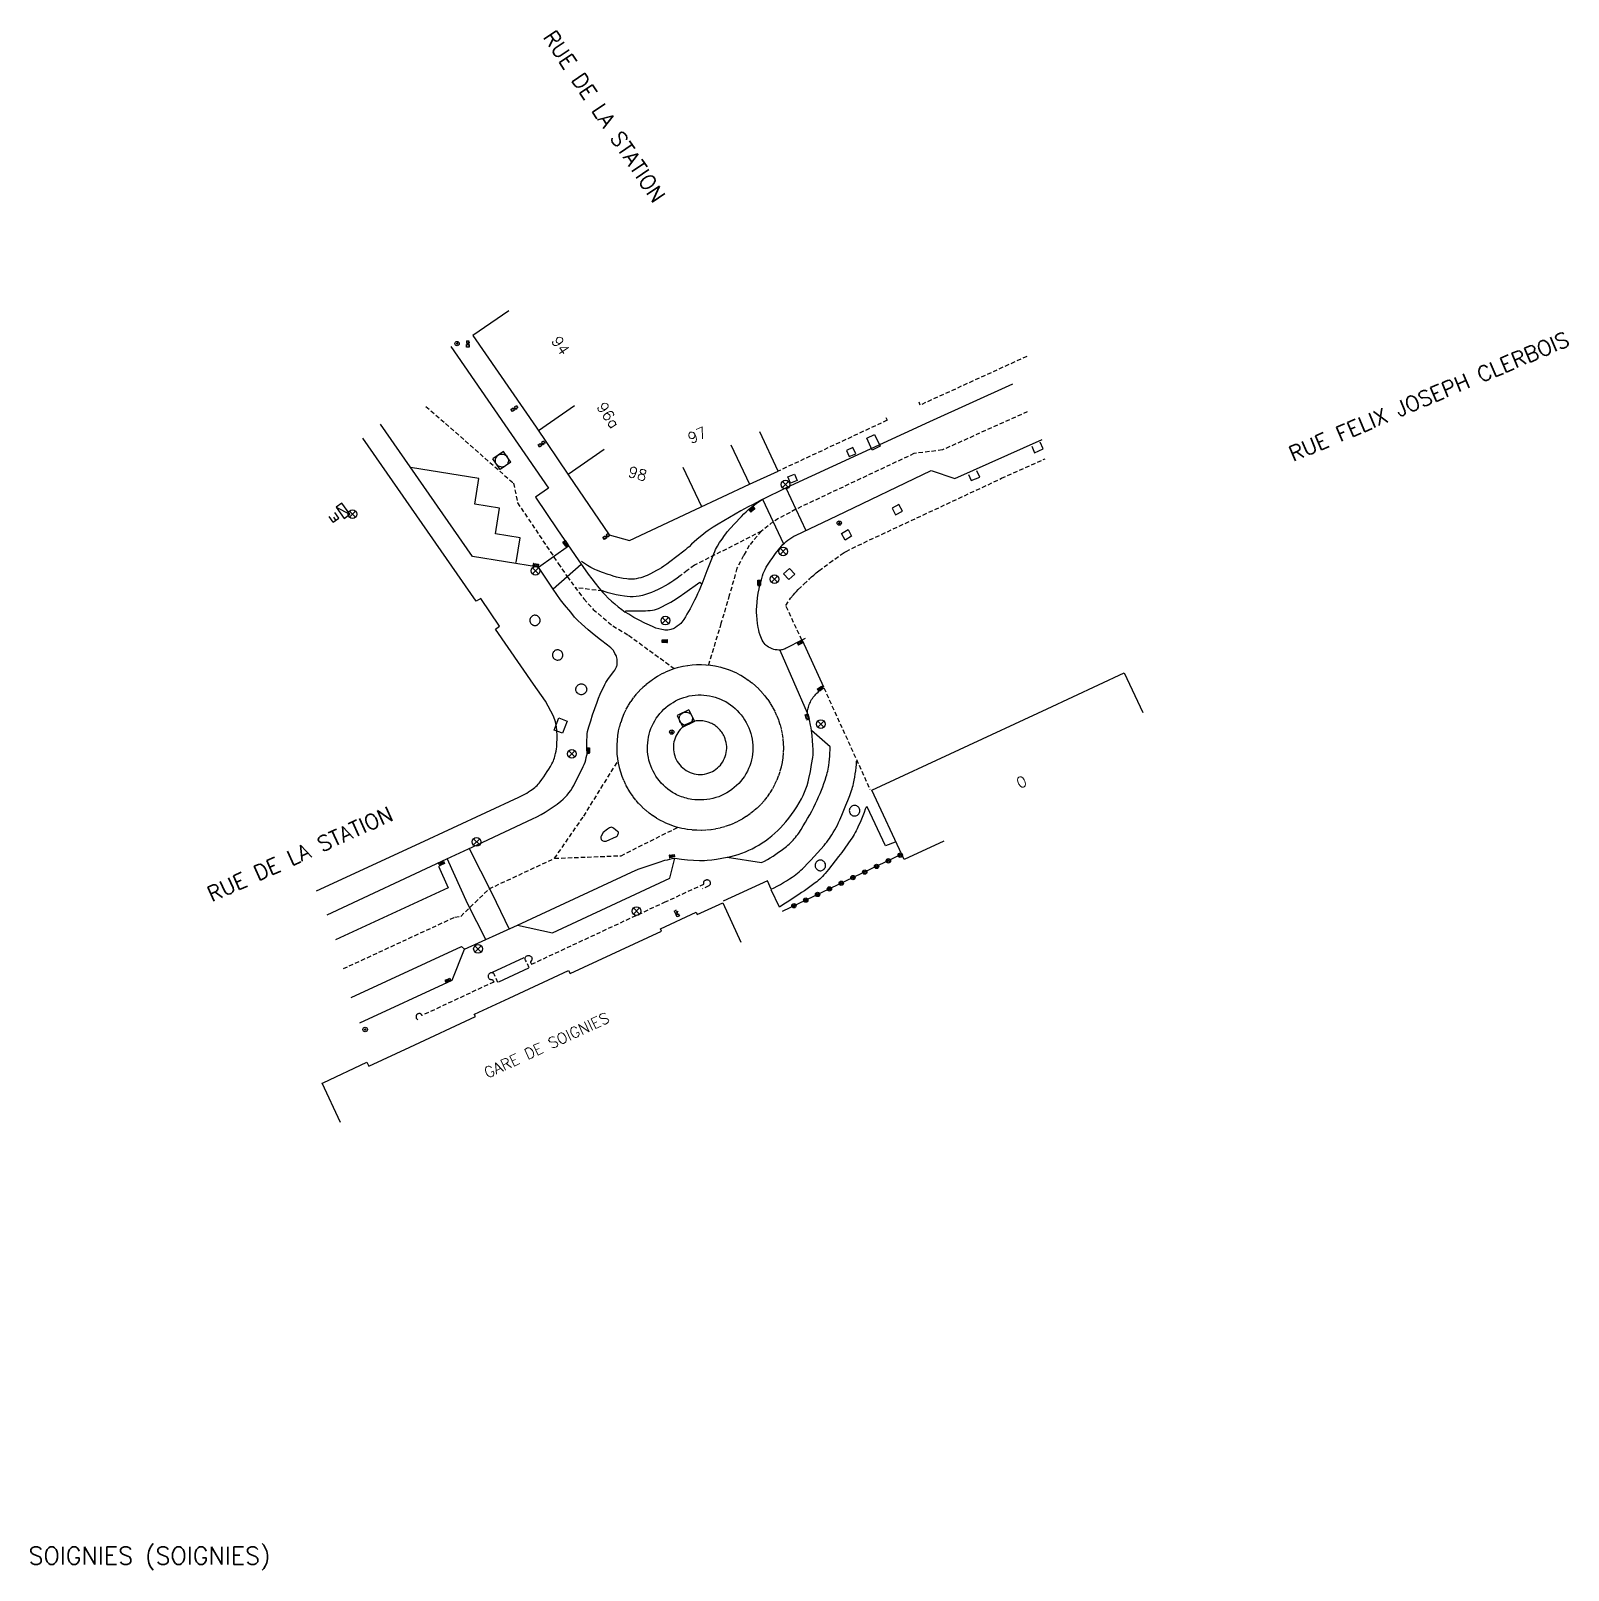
# Model space of a CAD drawing. Header units: millimetres. Extents: x 128000 to 128900, y 140262 to 140987.
# Drawn here: x 128723.2 to 128899.7, y 140261.6 to 140438.2 of the extents above; entities that cross this region are included whole.
import ezdxf
from ezdxf.enums import TextEntityAlignment as Align

# ---------------------------------------------------------------- set-up
doc = ezdxf.new("R2010")
doc.units = ezdxf.units.MM
doc.linetypes.add('DASHED', pattern=[0.75, 0.5, -0.25])
doc.layers.get('0').update_dxf_attribs({"linetype": 'CONTINUOUS'})
for name, color, linetype in [('W0001', 6, 'DASHED'), ('W0006', 2, 'CONTINUOUS'), ('W0008', 7, 'CONTINUOUS'), ('W0014', 7, 'CONTINUOUS'), ('W0015', 2, 'CONTINUOUS'), ('W0020', 2, 'CONTINUOUS'), ('W0100', 7, 'CONTINUOUS'), ('W0103', 1, 'CONTINUOUS'), ('W0105', 7, 'CONTINUOUS'), ('W0112', 1, 'DASHED'), ('W0322', 7, 'CONTINUOUS'), ('W0400', 7, 'CONTINUOUS'), ('W0420', 7, 'CONTINUOUS'), ('W0425', 7, 'CONTINUOUS'), ('W0430', 7, 'CONTINUOUS'), ('W0469', 7, 'CONTINUOUS'), ('W0856', 7, 'CONTINUOUS'), ('W0980', 7, 'CONTINUOUS'), ('W0989', 7, 'CONTINUOUS'), ('W0991', 7, 'CONTINUOUS'), ('W1102', 7, 'CONTINUOUS'), ('W1471', 7, 'CONTINUOUS')]:
    doc.layers.add(name, color=color, linetype=linetype)
doc.styles.get("Standard").update_dxf_attribs({"font": 'romans.shx', "width": 0.85})

# ---------------------------------------------------------------- blocks, each defined once
blk = doc.blocks.new('T856')
for p, q in [((-0.125, 0), (0.125, 0)), ((0, 0.125), (0, -0.125))]:
    blk.add_line(p, q)
blk.add_ellipse((0, 0), major_axis=(-0.177, 0.177), ratio=1, start_param=3.9269908, end_param=10.2101761)
blk = doc.blocks.new('T400')
for p, q in [((-0.15, 0.3), (0.15, 0.3)), ((-0.15, -0.25), (-0.15, 0.3)), ((-0.15, 0.15), (0.15, 0.15)), ((-0.15, 0), (0.15, 0)), ((0.15, 0.3), (0.15, -0.25)), ((-0.15, -0.15), (0.15, -0.15)), ((-0.15, -0.25), (-0.15, -0.3)), ((-0.15, -0.3), (0.15, -0.3)), ((0.15, -0.3), (0.15, -0.25))]:
    blk.add_line(p, q)
blk = doc.blocks.new('T469')
at = {"color": 0, "linetype": 'Continuous', "flags": 128}
for points in [[(-0.35, 0.35), (0.35, -0.35)], [(-0.35, -0.35), (0.35, 0.35)]]:
    blk.add_lwpolyline(points, dxfattribs=at)
at = {"color": 0, "linetype": 'Continuous'}
blk.add_circle((0, 0), 0.5, dxfattribs=at)
blk = doc.blocks.new('T1471')
at = {"color": 0, "linetype": 'Continuous', "flags": 128}
blk.add_lwpolyline([(-0.75, -0.5), (-0.75, 0.5), (0.75, 0.5), (0.75, -0.5), (-0.75, -0.5)], dxfattribs=at)
blk = doc.blocks.new('T425')
for p, q in [((-0.15, 0.6), (0.15, 0.6)), ((-0.15, 0.6), (-0.15, 0.3)), ((-0.15, 0.3), (0.15, 0.3)), ((-0.15, 0.15), (0.15, 0.15)), ((-0.15, -0.15), (-0.15, 0.15)), ((0, 0.45), (0.15, 0.45)), ((0.15, 0.45), (0.15, 0.3)), ((0.15, 0.15), (0.15, -0.15)), ((0.15, -0.15), (-0.15, -0.15))]:
    blk.add_line(p, q)
blk.add_ellipse((0, 0), major_axis=(-0.106, 0.106), ratio=1, start_param=3.926991, end_param=10.210176)
blk = doc.blocks.new('T420')
for p, q in [((0.75, 0.75), (-0.75, 0.75)), ((-0.75, 0.75), (-0.75, -0.75)), ((0.75, 0.75), (0.75, -0.75)), ((0.75, -0.75), (-0.75, -0.75))]:
    blk.add_line(p, q)
blk.add_ellipse((0, 0), major_axis=(-0.53, 0.53), ratio=1, start_param=3.926991, end_param=10.210176)
blk = doc.blocks.new('T430')
at = {"flags": 128}
for points in [[(-0.4, 2.1), (0.4, 2.1)], [(-0.4, 2.1), (-0.4, 1.3)], [(0.8, 0.8), (-0.8, 0.8)], [(-0.8, 0.8), (-0.8, 0)], [(0.8, 0.8), (-0.8, 0)], [(-0.8, 0), (0.8, 0)], [(-0.4, 1.7), (0, 1.7)], [(-0.4, 1.3), (0.4, 1.3)], [(0.8, 0), (0.8, 0.8)]]:
    blk.add_lwpolyline(points, dxfattribs=at)
blk = doc.blocks.new('t322o')
at = {"color": 0, "linetype": 'Continuous'}
for radius in [0.25, 0.15]:
    blk.add_circle((0, 0), radius, dxfattribs=at)

msp = doc.modelspace()

# ---------------------------------------------------------------- linework, layer by layer
at = {"layer": 'W0001'}
for points in [[(128768.6, 140395.15), (128778.66, 140386.33), (128779.1, 140384.1), (128783.78, 140377.12), (128784.79, 140375.63), (128786.71, 140373.08), (128787.79, 140371.86), (128790.05, 140369.97), (128791.84, 140368.9), (128797.09, 140365.08)], [(128837.61, 140394.54), (128827.86, 140390.15), (128824.6, 140389.74), (128811.04, 140383.35), (128808.43, 140381.94), (128807.09, 140380.82), (128807.09, 140380.82), (128805.7, 140379.19), (128805.04, 140378.03), (128804.29, 140376.6), (128804.09, 140375.87), (128804.09, 140375.87), (128803.41, 140373.48), (128803.41, 140373.48), (128803.41, 140373.48), (128802.45, 140370.24), (128801.01, 140365.49)], [(128807.09, 140380.82), (128799.4, 140376.93), (128798.59, 140376.31), (128797.77, 140375.7), (128797.41, 140375.44), (128797.04, 140375.17), (128796.71, 140374.96), (128796.38, 140374.75), (128796.03, 140374.55), (128795.64, 140374.34), (128795.23, 140374.13), (128794.82, 140373.94), (128794.49, 140373.8), (128794.14, 140373.67), (128793.79, 140373.56), (128793.44, 140373.47), (128793.07, 140373.4), (128792.73, 140373.35), (128792.39, 140373.32), (128792.05, 140373.32), (128791.7, 140373.33), (128791.37, 140373.37), (128790.89, 140373.44), (128790.42, 140373.53), (128789.96, 140373.64), (128789.52, 140373.76), (128789.18, 140373.87), (128788.86, 140373.98), (128785.75, 140374.35)], [(128759.12, 140330.65), (128771.92, 140336.57), (128772.6, 140336.65), (128775.84, 140339.81), (128783.36, 140343.31), (128786.7, 140348.15), (128790.65, 140354.5)], [(128783.36, 140343.31), (128790.98, 140343.61), (128797.48, 140346.86)]]:
    msp.add_lwpolyline(points, dxfattribs=at)
msp.add_lwpolyline([(128795.52, 140347.64), (128795.07, 140347.9), (128794.63, 140348.19), (128794.2, 140348.5), (128793.79, 140348.84), (128793.4, 140349.2), (128793.03, 140349.57), (128792.69, 140349.97), (128792.36, 140350.39), (128792.06, 140350.83), (128791.79, 140351.28), (128791.54, 140351.74), (128791.31, 140352.22), (128791.12, 140352.71), (128790.95, 140353.21), (128790.8, 140353.72), (128790.69, 140354.24), (128790.61, 140354.76), (128790.55, 140355.29), (128790.53, 140355.82), (128790.53, 140356.34), (128790.56, 140356.87), (128790.62, 140357.4), (128790.71, 140357.92), (128790.83, 140358.43), (128790.98, 140358.94), (128791.16, 140359.44), (128791.36, 140359.93), (128791.59, 140360.4), (128791.85, 140360.87), (128792.13, 140361.31), (128792.44, 140361.74), (128792.76, 140362.16), (128793.12, 140362.55), (128793.49, 140362.93), (128793.88, 140363.28), (128794.3, 140363.61), (128794.73, 140363.92), (128795.17, 140364.2), (128795.63, 140364.46), (128796.11, 140364.69), (128796.6, 140364.9), (128797.09, 140365.08), (128797.6, 140365.23), (128798.12, 140365.35), (128798.64, 140365.44), (128799.16, 140365.5), (128799.69, 140365.54), (128800.22, 140365.54), (128800.75, 140365.52), (128801.27, 140365.47), (128801.79, 140365.38), (128802.31, 140365.27), (128802.81, 140365.13), (128803.31, 140364.97), (128803.79, 140364.78), (128804.27, 140364.56), (128804.73, 140364.31), (128805.17, 140364.04), (128805.6, 140363.74), (128806.02, 140363.43), (128806.42, 140363.08), (128806.8, 140362.72), (128807.16, 140362.33), (128807.5, 140361.93), (128807.82, 140361.51), (128808.11, 140361.07), (128808.38, 140360.62), (128808.63, 140360.15), (128808.86, 140359.66), (128809.06, 140359.15), (128809.23, 140358.63), (128809.37, 140358.1), (128809.48, 140357.57), (128809.55, 140357.03), (128809.6, 140356.48), (128809.61, 140355.93), (128809.59, 140355.39), (128809.54, 140354.85), (128809.46, 140354.3), (128809.35, 140353.77), (128809.2, 140353.24), (128809.03, 140352.73), (128808.83, 140352.22), (128808.59, 140351.72), (128808.33, 140351.25), (128808.04, 140350.78), (128807.73, 140350.34), (128807.39, 140349.91), (128807.02, 140349.5), (128806.64, 140349.11), (128806.23, 140348.75), (128805.8, 140348.41), (128805.35, 140348.09), (128804.88, 140347.81), (128804.4, 140347.54), (128803.91, 140347.31), (128803.4, 140347.1), (128802.88, 140346.93), (128802.35, 140346.78), (128801.82, 140346.67), (128801.28, 140346.58), (128800.73, 140346.53), (128800.19, 140346.51), (128799.64, 140346.52), (128799.09, 140346.56), (128798.58, 140346.62), (128798.26, 140346.68), (128797.95, 140346.74), (128797.64, 140346.82), (128797.33, 140346.9), (128797.02, 140347), (128796.72, 140347.1), (128796.42, 140347.22), (128796.13, 140347.34), (128795.84, 140347.48)], close=True, dxfattribs=at)
at = {"layer": 'W0006'}
for points in [[(128778.96, 140377.24), (128779.39, 140380.07), (128776.56, 140380.53), (128777.04, 140383.46), (128774.19, 140383.94), (128774.65, 140386.89), (128766.82, 140388.16)], [(128803.17, 140343.43), (128807.12, 140342.81), (128807.46, 140342.99), (128807.79, 140343.18), (128808.11, 140343.37), (128808.43, 140343.57), (128808.75, 140343.78), (128809.06, 140344), (128809.37, 140344.22), (128809.68, 140344.44), (128809.97, 140344.68), (128810.13, 140344.81), (128810.29, 140344.95), (128810.44, 140345.09), (128810.59, 140345.24), (128810.73, 140345.39), (128810.87, 140345.55), (128811.01, 140345.71), (128811.13, 140345.87), (128811.26, 140346.04), (128811.37, 140346.21), (128811.64, 140346.62), (128811.9, 140347.04), (128812.15, 140347.45), (128812.4, 140347.88), (128812.64, 140348.3), (128812.87, 140348.73), (128813.1, 140349.17), (128813.31, 140349.61), (128813.49, 140349.98), (128813.66, 140350.36), (128813.83, 140350.74), (128813.98, 140351.12), (128814.13, 140351.51), (128814.27, 140351.9), (128814.41, 140352.29), (128814.54, 140352.69), (128814.6, 140352.9), (128814.65, 140353.11), (128814.7, 140353.32), (128814.75, 140353.53), (128814.78, 140353.75), (128814.82, 140353.96), (128814.86, 140354.32), (128814.9, 140354.67), (128814.93, 140355.03), (128814.95, 140355.38), (128814.97, 140355.74), (128814.98, 140356.1), (128812.85, 140357.96)], [(128779.11, 140335.64), (128783.11, 140334.75), (128796.58, 140341.04), (128797.15, 140343.31)], [(128770.02, 140342.4), (128771.15, 140339.94), (128758.23, 140333.94)], [(128761, 140324.42), (128771.6, 140329.33), (128773.01, 140332.9)]]:
    msp.add_lwpolyline(points, dxfattribs=at)
msp.add_lwpolyline([(128800.04, 140374.97), (128800.27, 140374.78), (128800.11, 140374.4), (128799.94, 140374.02), (128799.77, 140373.65), (128799.6, 140373.28), (128799.42, 140372.92), (128799.23, 140372.55), (128799.07, 140372.24), (128798.9, 140371.92), (128798.73, 140371.61), (128798.55, 140371.3), (128798.37, 140371), (128798.19, 140370.69), (128798.08, 140370.54), (128797.96, 140370.39), (128797.83, 140370.26), (128797.64, 140370.09), (128797.44, 140369.93), (128797.24, 140369.78), (128797.11, 140369.7), (128796.97, 140369.64), (128796.83, 140369.58), (128796.68, 140369.54), (128796.54, 140369.51), (128796.36, 140369.49), (128796.19, 140369.48), (128796.01, 140369.49), (128795.84, 140369.51), (128795.67, 140369.54), (128795.32, 140369.62), (128794.99, 140369.72), (128794.66, 140369.85), (128794.25, 140370.04), (128793.7, 140370.29), (128793.08, 140370.61), (128792.46, 140370.95), (128791.86, 140371.3), (128791.47, 140371.56), (128791.47, 140371.56), (128791.56, 140371.7), (128792.14, 140371.7), (128792.73, 140371.7), (128793.27, 140371.7), (128793.8, 140371.71), (128794.07, 140371.72), (128794.34, 140371.74), (128794.6, 140371.78), (128794.83, 140371.83), (128795.06, 140371.89), (128795.28, 140371.97), (128795.42, 140372.04), (128796.4, 140372.54), (128796.71, 140372.71), (128797.02, 140372.9), (128797.67, 140373.32), (128798.31, 140373.76)], close=True, dxfattribs=at)
at = {"layer": 'W0008'}
for points in [[(128771.45, 140402.04), (128782.67, 140385.78), (128781.17, 140384.73), (128783.71, 140380.98), (128786.05, 140377.56), (128787.23, 140375.91), (128787.62, 140375.38), (128788.01, 140374.86), (128788.42, 140374.35), (128788.65, 140374.07), (128788.9, 140373.79), (128789.15, 140373.52), (128789.51, 140373.17), (128789.88, 140372.82), (128790.26, 140372.49), (128790.65, 140372.17), (128791.06, 140371.86), (128791.47, 140371.56)], [(128800.28, 140374.81), (128800.88, 140376.32), (128801.34, 140377.49), (128801.64, 140378.24), (128801.75, 140378.51), (128801.84, 140378.72), (128801.94, 140378.93), (128802.05, 140379.13), (128802.3, 140379.54), (128802.57, 140379.94), (128802.85, 140380.33), (128803.01, 140380.55), (128803.18, 140380.76), (128803.98, 140381.65), (128804.79, 140382.53), (128805.06, 140382.81), (128805.34, 140383.07), (128805.63, 140383.32), (128806.14, 140383.73), (128806.65, 140384.11), (128807.18, 140384.48), (128809.97, 140385.84), (128826.42, 140393.43), (128835.93, 140397.74)], [(128757.27, 140336.84), (128770.99, 140343.24), (128774.49, 140344.86), (128780.83, 140347.83), (128781.32, 140348.08), (128781.81, 140348.33), (128782.29, 140348.61), (128782.75, 140348.9), (128783.21, 140349.21), (128783.65, 140349.53), (128784.09, 140349.87), (128784.34, 140350.09), (128784.58, 140350.32), (128784.8, 140350.56), (128785.01, 140350.81), (128785.21, 140351.08), (128785.39, 140351.36), (128785.55, 140351.65), (128785.92, 140352.37), (128786.29, 140353.11), (128786.64, 140353.85), (128786.75, 140354.09), (128786.85, 140354.34), (128786.93, 140354.6), (128787, 140354.86), (128787.07, 140355.13), (128787.09, 140355.25), (128787.09, 140355.36), (128787.06, 140355.84), (128787.05, 140356.33), (128787.06, 140356.82), (128787.09, 140357.3), (128787.11, 140357.58), (128787.15, 140357.85), (128787.21, 140358.12), (128787.28, 140358.39), (128787.5, 140359.07), (128787.72, 140359.75), (128787.98, 140360.49), (128788.24, 140361.23), (128788.41, 140361.68), (128788.59, 140362.13), (128788.79, 140362.57), (128788.99, 140363), (128789.12, 140363.24), (128789.25, 140363.48), (128789.4, 140363.7), (128789.56, 140363.92), (128790.17, 140364.75), (128790.27, 140364.89), (128790.36, 140365.03), (128790.44, 140365.18), (128790.48, 140365.28), (128790.5, 140365.38), (128790.52, 140365.48), (128790.55, 140365.74), (128790.55, 140366.01), (128790.54, 140366.17), (128790.51, 140366.32), (128790.47, 140366.45), (128790.42, 140366.57), (128790.29, 140366.82), (128790.16, 140367.06), (128790.11, 140367.15), (128790.04, 140367.23), (128789.97, 140367.3), (128789.8, 140367.46), (128789.62, 140367.62), (128789.44, 140367.77), (128788.63, 140368.38), (128787.91, 140368.94), (128787.2, 140369.52), (128786.81, 140369.86), (128786.44, 140370.2), (128786.04, 140370.59), (128785.66, 140370.98), (128785.21, 140371.54), (128785.21, 140371.54), (128784.48, 140372.39), (128784.04, 140372.98), (128783.61, 140373.58), (128783.19, 140374.19), (128781.52, 140376.69), (128773.94, 140377.95), (128763.37, 140393.1)], [(128811.73, 140368.35), (128809.94, 140367.4), (128809.83, 140367.34), (128809.7, 140367.29), (128809.58, 140367.25), (128809.48, 140367.22), (128809.39, 140367.21), (128809.29, 140367.2), (128809.1, 140367.2), (128808.92, 140367.21), (128808.8, 140367.22), (128808.68, 140367.24), (128808.5, 140367.28), (128808.32, 140367.34), (128808.11, 140367.44), (128807.91, 140367.54), (128807.77, 140367.63), (128807.65, 140367.74), (128807.53, 140367.85), (128807.41, 140368), (128807.29, 140368.15), (128807.19, 140368.32), (128807.1, 140368.51), (128807.01, 140368.71), (128806.94, 140368.91), (128806.85, 140369.2), (128806.78, 140369.5), (128806.72, 140369.8), (128806.65, 140370.25), (128806.59, 140370.71), (128806.55, 140371.18), (128806.53, 140371.51), (128806.53, 140371.85), (128806.55, 140372.18), (128806.59, 140372.68), (128806.65, 140373.18), (128806.73, 140373.71), (128806.83, 140374.24), (128806.89, 140374.51), (128806.95, 140374.77), (128807.09, 140375.24), (128807.23, 140375.72), (128807.31, 140375.97), (128807.41, 140376.22), (128807.53, 140376.46), (128807.65, 140376.7), (128807.79, 140376.93), (128808.09, 140377.38), (128808.4, 140377.83), (128808.72, 140378.27), (128809.05, 140378.7), (128809.39, 140379.12), (128809.56, 140379.3), (128809.74, 140379.48), (128809.92, 140379.65), (128810.12, 140379.8), (128810.35, 140379.96), (128810.59, 140380.12), (128810.83, 140380.25), (128811.08, 140380.38), (128815.76, 140382.58), (128826.57, 140387.79), (128829.3, 140386.87), (128839.3, 140391.34)], [(128807.18, 140384.48), (128806.57, 140384.14), (128806.07, 140383.87), (128805.57, 140383.62), (128805.15, 140383.41), (128804.74, 140383.18), (128803.42, 140382.4), (128802.14, 140381.65), (128801.55, 140381.29), (128800.97, 140380.92), (128800.72, 140380.74), (128800.48, 140380.55), (128799.69, 140379.89), (128799.38, 140379.62), (128799.08, 140379.34), (128798.79, 140379.06), (128798.59, 140378.87), (128798.39, 140378.7), (128798.18, 140378.53), (128797.38, 140377.92), (128796.57, 140377.31), (128796.24, 140377.07), (128795.9, 140376.83), (128795.62, 140376.65), (128795.34, 140376.47), (128795.05, 140376.31), (128794.71, 140376.12), (128794.35, 140375.94), (128793.99, 140375.77), (128793.75, 140375.67), (128793.5, 140375.57), (128793.25, 140375.5), (128792.99, 140375.43), (128792.73, 140375.38), (128792.51, 140375.35), (128792.29, 140375.33), (128792.07, 140375.33), (128791.85, 140375.33), (128791.63, 140375.36), (128791.23, 140375.42), (128790.84, 140375.5), (128790.46, 140375.58), (128790.09, 140375.69), (128789.8, 140375.78), (128789.52, 140375.87), (128788.85, 140376.11), (128788.18, 140376.36), (128787.96, 140376.45), (128787.74, 140376.56), (128787.52, 140376.67), (128787.15, 140376.89), (128786.79, 140377.12), (128786.43, 140377.37)], [(128760, 140327.35), (128772.68, 140333.21), (128773.01, 140332.9), (128773.01, 140332.9), (128779.11, 140335.64), (128792.67, 140341.95), (128792.8, 140342), (128792.93, 140342.05), (128793.62, 140342.29), (128794.33, 140342.53), (128795.37, 140342.87), (128796.01, 140343.08), (128796.3, 140343.15), (128796.58, 140343.21), (128796.87, 140343.27), (128797.16, 140343.32), (128797.93, 140343.23), (128798.62, 140343.15), (128799.3, 140343.1), (128799.99, 140343.06), (128800.28, 140343.05), (128800.57, 140343.06), (128800.86, 140343.08), (128801.39, 140343.14), (128801.93, 140343.22), (128802.55, 140343.32), (128803.18, 140343.44), (128803.6, 140343.53), (128804.02, 140343.64), (128804.44, 140343.76), (128804.84, 140343.9), (128805.25, 140344.06), (128805.65, 140344.23), (128806.04, 140344.41), (128806.42, 140344.62), (128806.79, 140344.83), (128807.18, 140345.07), (128807.56, 140345.33), (128807.92, 140345.6), (128808.28, 140345.88), (128808.62, 140346.18), (128808.96, 140346.49), (128809.28, 140346.81), (128809.59, 140347.14), (128809.89, 140347.48), (128810.23, 140347.9), (128810.55, 140348.33), (128810.86, 140348.77), (128811.15, 140349.22), (128811.43, 140349.68), (128811.68, 140350.15), (128811.87, 140350.52), (128812.04, 140350.9), (128812.19, 140351.29), (128812.33, 140351.68), (128812.44, 140352.08), (128812.54, 140352.48), (128812.71, 140353.28), (128812.86, 140354.08), (128812.98, 140354.89), (128813.02, 140355.18), (128813.03, 140355.48), (128813.03, 140355.77), (128813, 140356.28), (128812.96, 140356.79), (128812.9, 140357.38), (128812.84, 140357.96), (128812.8, 140358.28), (128812.74, 140358.6), (128812.7, 140358.79), (128812.65, 140358.99), (128812.37, 140359.91), (128812.38, 140360.06), (128812.4, 140360.22), (128812.42, 140360.37), (128812.45, 140360.52), (128812.49, 140360.66), (128812.54, 140360.81), (128812.59, 140360.95), (128812.64, 140361.1), (128812.71, 140361.24), (128812.78, 140361.38), (128812.86, 140361.52), (128812.95, 140361.66), (128813.04, 140361.79), (128813.14, 140361.92), (128813.25, 140362.04), (128813.35, 140362.15), (128813.47, 140362.27), (128813.59, 140362.37), (128813.7, 140362.48), (128813.82, 140362.57), (128814.04, 140362.71), (128814.26, 140362.84)]]:
    msp.add_lwpolyline(points, dxfattribs=at)
msp.add_lwpolyline([(128797.18, 140350.71), (128796.89, 140350.87), (128796.61, 140351.06), (128796.34, 140351.26), (128796.08, 140351.47), (128795.84, 140351.7), (128795.6, 140351.94), (128795.38, 140352.19), (128795.18, 140352.45), (128794.99, 140352.73), (128794.81, 140353.02), (128794.66, 140353.31), (128794.51, 140353.61), (128794.39, 140353.92), (128794.28, 140354.24), (128794.19, 140354.56), (128794.12, 140354.89), (128794.07, 140355.22), (128794.03, 140355.56), (128794.02, 140355.89), (128794.02, 140356.23), (128794.04, 140356.56), (128794.08, 140356.89), (128794.13, 140357.22), (128794.21, 140357.55), (128794.3, 140357.87), (128794.42, 140358.19), (128794.54, 140358.5), (128794.69, 140358.8), (128794.85, 140359.09), (128795.03, 140359.37), (128795.23, 140359.65), (128795.43, 140359.91), (128795.66, 140360.16), (128795.89, 140360.4), (128796.14, 140360.62), (128796.4, 140360.83), (128796.68, 140361.02), (128796.96, 140361.2), (128797.25, 140361.37), (128797.55, 140361.51), (128797.86, 140361.64), (128798.18, 140361.76), (128798.5, 140361.85), (128798.82, 140361.93), (128799.15, 140361.99), (128799.49, 140362.03), (128799.82, 140362.05), (128800.16, 140362.05), (128800.49, 140362.04), (128800.82, 140362), (128801.15, 140361.95), (128801.48, 140361.88), (128801.8, 140361.79), (128802.11, 140361.69), (128802.41, 140361.57), (128802.71, 140361.43), (128803, 140361.28), (128803.28, 140361.11), (128803.55, 140360.92), (128803.81, 140360.72), (128804.07, 140360.5), (128804.32, 140360.26), (128804.55, 140360.01), (128804.77, 140359.75), (128804.98, 140359.48), (128805.17, 140359.2), (128805.34, 140358.9), (128805.5, 140358.6), (128805.65, 140358.29), (128805.77, 140357.97), (128805.88, 140357.64), (128805.97, 140357.31), (128806.04, 140356.98), (128806.08, 140356.64), (128806.11, 140356.29), (128806.12, 140355.95), (128806.11, 140355.61), (128806.08, 140355.27), (128806.03, 140354.93), (128805.96, 140354.59), (128805.86, 140354.26), (128805.76, 140353.93), (128805.63, 140353.62), (128805.48, 140353.3), (128805.32, 140353), (128805.14, 140352.71), (128804.94, 140352.43), (128804.72, 140352.16), (128804.49, 140351.9), (128804.24, 140351.65), (128803.98, 140351.42), (128803.71, 140351.21), (128803.42, 140351.01), (128803.13, 140350.82), (128802.82, 140350.66), (128802.51, 140350.51), (128802.19, 140350.38), (128801.86, 140350.27), (128801.52, 140350.17), (128801.18, 140350.1), (128800.84, 140350.05), (128800.49, 140350.01), (128800.14, 140350), (128799.79, 140350), (128799.45, 140350.03), (128799.1, 140350.07), (128798.9, 140350.11), (128798.7, 140350.15), (128798.51, 140350.2), (128798.31, 140350.25), (128798.12, 140350.31), (128797.92, 140350.38), (128797.74, 140350.45), (128797.55, 140350.53), (128797.36, 140350.61)], close=True, dxfattribs=at)
at = {"layer": 'W0014'}
for points in [[(128756.03, 140339.58), (128767.9, 140345.04), (128779.25, 140350.31), (128779.48, 140350.42), (128779.71, 140350.54), (128779.94, 140350.66), (128780.16, 140350.79), (128780.38, 140350.93), (128780.59, 140351.07), (128780.8, 140351.22), (128780.94, 140351.32), (128781.08, 140351.44), (128781.22, 140351.56), (128781.34, 140351.68), (128781.47, 140351.81), (128781.58, 140351.94), (128781.69, 140352.08), (128781.91, 140352.36), (128782.12, 140352.65), (128782.32, 140352.95), (128782.51, 140353.25), (128782.7, 140353.55), (128782.88, 140353.85), (128783.06, 140354.16), (128783.14, 140354.32), (128783.22, 140354.49), (128783.28, 140354.65), (128783.35, 140354.82), (128783.4, 140354.99), (128783.44, 140355.17), (128783.48, 140355.34), (128783.53, 140355.59), (128783.57, 140355.85), (128783.6, 140356.1), (128783.62, 140356.36), (128783.63, 140356.62), (128783.64, 140356.92), (128783.64, 140357.22), (128783.64, 140357.53), (128783.62, 140357.83), (128783.6, 140358.13), (128783.59, 140358.28), (128783.57, 140358.43), (128783.54, 140358.58), (128783.51, 140358.73), (128783.45, 140358.95), (128783.39, 140359.18), (128783.32, 140359.4), (128783.24, 140359.62), (128782.3, 140361.33), (128782.3, 140361.33), (128780.95, 140363.28), (128776.56, 140369.61), (128777.02, 140369.95), (128774.88, 140373.1), (128774.36, 140372.79), (128761.36, 140391.51)], [(128838.14, 140390.58), (128838.44, 140389.83), (128839.41, 140390.28), (128839.07, 140391.03)], [(128817.17, 140389.39), (128817.94, 140389.7), (128817.6, 140390.45), (128816.87, 140390.1), (128817.17, 140389.39)], [(128830.85, 140387.34), (128831.18, 140386.64), (128832.15, 140387.03), (128831.8, 140387.76)], [(128822.48, 140382.71), (128823.27, 140383.13), (128822.87, 140383.89), (128822.08, 140383.47), (128822.48, 140382.71)], [(128808.21, 140339.76), (128808.57, 140339.94), (128808.92, 140340.13), (128809.27, 140340.32), (128809.62, 140340.52), (128809.96, 140340.73), (128810.3, 140340.94), (128810.64, 140341.16), (128810.84, 140341.31), (128811.05, 140341.46), (128811.25, 140341.61), (128811.44, 140341.77), (128811.63, 140341.94), (128811.81, 140342.11), (128811.99, 140342.29), (128812.38, 140342.7), (128812.77, 140343.11), (128813.16, 140343.53), (128813.53, 140343.94), (128813.91, 140344.37), (128814.28, 140344.79), (128814.44, 140344.99), (128814.6, 140345.18), (128814.75, 140345.38), (128814.9, 140345.59), (128815.04, 140345.79), (128815.18, 140346.01), (128815.34, 140346.28), (128815.51, 140346.56), (128815.66, 140346.84), (128815.81, 140347.13), (128815.95, 140347.42), (128816.09, 140347.71), (128816.33, 140348.27), (128816.57, 140348.83), (128816.8, 140349.39), (128817.02, 140349.96), (128817.23, 140350.53), (128817.44, 140351.1), (128817.5, 140351.29), (128817.56, 140351.49), (128817.62, 140351.68), (128817.67, 140351.88), (128817.71, 140352.07), (128817.75, 140352.27), (128817.81, 140352.63), (128817.86, 140352.99), (128817.91, 140353.35), (128817.95, 140353.71), (128817.99, 140354.08), (128818.02, 140354.44)], [(128822.45, 140345.18), (128821.35, 140344.73), (128819.22, 140349.22), (128819.1, 140349.16), (128819.01, 140348.95), (128818.87, 140348.57), (128818.72, 140348.19), (128818.57, 140347.81), (128818.41, 140347.43), (128818.24, 140347.06), (128818.07, 140346.69), (128817.97, 140346.48), (128817.86, 140346.27), (128817.74, 140346.06), (128817.62, 140345.85), (128817.49, 140345.65), (128817.36, 140345.45), (128817.02, 140344.96), (128816.67, 140344.47), (128816.31, 140343.98), (128815.95, 140343.5), (128815.57, 140343.01), (128815.18, 140342.52), (128814.79, 140342.04), (128814.4, 140341.56), (128814.25, 140341.4), (128814.1, 140341.23), (128813.95, 140341.08), (128813.78, 140340.92), (128813.62, 140340.77), (128813.45, 140340.63), (128813.28, 140340.49), (128812.97, 140340.26), (128812.66, 140340.03), (128812.35, 140339.81), (128812.03, 140339.59), (128811.71, 140339.38), (128811.38, 140339.17), (128811.38, 140339.17), (128810.06, 140338.27), (128809.68, 140338.04), (128809.16, 140337.72), (128809.15, 140337.72), (128808.23, 140339.71)], [(128808.21, 140339.76), (128807.79, 140340.72), (128802.72, 140338.38)]]:
    msp.add_lwpolyline(points, dxfattribs=at)
for points in [[(128810.12, 140387.08), (128810.88, 140387.39), (128811.18, 140386.64), (128810.42, 140386.33)], [(128816.69, 140379.79), (128816.28, 140380.56), (128817.04, 140381.02), (128817.45, 140380.25)], [(128810.23, 140375.29), (128809.64, 140375.93), (128810.3, 140376.54), (128810.94, 140375.9)], [(128780.72, 140370.16), (128780.77, 140370.12), (128780.82, 140370.09), (128780.87, 140370.06), (128780.93, 140370.04), (128780.99, 140370.03), (128781.05, 140370.02), (128781.11, 140370.01), (128781.17, 140370.02), (128781.23, 140370.03), (128781.28, 140370.04), (128781.34, 140370.06), (128781.39, 140370.09), (128781.44, 140370.12), (128781.49, 140370.16), (128781.56, 140370.23), (128781.62, 140370.31), (128781.66, 140370.41), (128781.69, 140370.5), (128781.7, 140370.6), (128781.69, 140370.71), (128781.66, 140370.8), (128781.62, 140370.9), (128781.56, 140370.98), (128781.49, 140371.05), (128781.41, 140371.11), (128781.32, 140371.16), (128781.22, 140371.18), (128781.12, 140371.19), (128781.02, 140371.19), (128780.92, 140371.16), (128780.82, 140371.12), (128780.74, 140371.06), (128780.66, 140370.99), (128780.6, 140370.91), (128780.56, 140370.82), (128780.53, 140370.72), (128780.52, 140370.61), (128780.52, 140370.51), (128780.55, 140370.41), (128780.59, 140370.32), (128780.65, 140370.23)], [(128783.52, 140367.19), (128783.46, 140367.17), (128783.4, 140367.13), (128783.34, 140367.1), (128783.29, 140367.05), (128783.25, 140367), (128783.21, 140366.95), (128783.18, 140366.89), (128783.15, 140366.83), (128783.13, 140366.76), (128783.12, 140366.7), (128783.12, 140366.63), (128783.12, 140366.57), (128783.13, 140366.5), (128783.15, 140366.44), (128783.18, 140366.37), (128783.21, 140366.32), (128783.25, 140366.26), (128783.29, 140366.21), (128783.37, 140366.15), (128783.45, 140366.1), (128783.55, 140366.07), (128783.64, 140366.05), (128783.74, 140366.04), (128783.84, 140366.06), (128783.93, 140366.09), (128784.02, 140366.13), (128784.1, 140366.19), (128784.17, 140366.26), (128784.22, 140366.34), (128784.27, 140366.43), (128784.29, 140366.53), (128784.3, 140366.63), (128784.29, 140366.73), (128784.27, 140366.82), (128784.23, 140366.91), (128784.18, 140366.99), (128784.12, 140367.06), (128784.05, 140367.11), (128783.97, 140367.16), (128783.88, 140367.2), (128783.79, 140367.22), (128783.7, 140367.22), (128783.61, 140367.21)], [(128786.03, 140363.18), (128786.08, 140363.22), (128786.14, 140363.25), (128786.2, 140363.28), (128786.26, 140363.3), (128786.32, 140363.31), (128786.39, 140363.32), (128786.46, 140363.32), (128786.52, 140363.31), (128786.59, 140363.3), (128786.65, 140363.27), (128786.71, 140363.25), (128786.77, 140363.21), (128786.82, 140363.17), (128786.87, 140363.13), (128786.91, 140363.08), (128786.95, 140363.02), (128786.99, 140362.93), (128787.02, 140362.83), (128787.04, 140362.73), (128787.03, 140362.62), (128787.01, 140362.52), (128786.97, 140362.42), (128786.92, 140362.33), (128786.85, 140362.26), (128786.77, 140362.19), (128786.68, 140362.14), (128786.58, 140362.1), (128786.48, 140362.08), (128786.38, 140362.08), (128786.27, 140362.1), (128786.18, 140362.13), (128786.08, 140362.18), (128786.01, 140362.24), (128785.94, 140362.31), (128785.88, 140362.39), (128785.84, 140362.47), (128785.81, 140362.57), (128785.8, 140362.66), (128785.8, 140362.76), (128785.82, 140362.86), (128785.85, 140362.95), (128785.9, 140363.03), (128785.96, 140363.11)], [(128817.64, 140348.18), (128817.74, 140348.17), (128817.84, 140348.17), (128817.94, 140348.19), (128818.03, 140348.22), (128818.12, 140348.27), (128818.2, 140348.33), (128818.26, 140348.4), (128818.32, 140348.49), (128818.36, 140348.58), (128818.38, 140348.67), (128818.39, 140348.77), (128818.38, 140348.87), (128818.36, 140348.97), (128818.32, 140349.06), (128818.26, 140349.14), (128818.19, 140349.21), (128818.12, 140349.27), (128818.03, 140349.32), (128817.94, 140349.35), (128817.84, 140349.37), (128817.74, 140349.37), (128817.65, 140349.36), (128817.55, 140349.33), (128817.47, 140349.28), (128817.39, 140349.22), (128817.32, 140349.15), (128817.26, 140349.07), (128817.22, 140348.98), (128817.19, 140348.89), (128817.18, 140348.79), (128817.19, 140348.69), (128817.21, 140348.6), (128817.23, 140348.54), (128817.26, 140348.48), (128817.29, 140348.43), (128817.33, 140348.38), (128817.37, 140348.33), (128817.42, 140348.29), (128817.47, 140348.26), (128817.52, 140348.23), (128817.58, 140348.2)], [(128813.71, 140341.91), (128813.81, 140341.89), (128813.91, 140341.89), (128814.01, 140341.91), (128814.1, 140341.94), (128814.19, 140341.99), (128814.27, 140342.05), (128814.33, 140342.12), (128814.39, 140342.21), (128814.43, 140342.3), (128814.45, 140342.39), (128814.46, 140342.49), (128814.45, 140342.59), (128814.43, 140342.69), (128814.39, 140342.78), (128814.33, 140342.86), (128814.27, 140342.94), (128814.19, 140343), (128814.1, 140343.04), (128814.01, 140343.08), (128813.91, 140343.09), (128813.82, 140343.09), (128813.72, 140343.08), (128813.63, 140343.05), (128813.54, 140343), (128813.46, 140342.95), (128813.39, 140342.88), (128813.34, 140342.8), (128813.29, 140342.71), (128813.27, 140342.61), (128813.25, 140342.52), (128813.26, 140342.42), (128813.28, 140342.32), (128813.3, 140342.26), (128813.33, 140342.21), (128813.36, 140342.15), (128813.4, 140342.1), (128813.44, 140342.06), (128813.49, 140342.01), (128813.54, 140341.98), (128813.6, 140341.95), (128813.65, 140341.92)]]:
    msp.add_lwpolyline(points, close=True, dxfattribs=at)
at = {"layer": 'W0015'}
for points in [[(128802.84, 140357.25), (128802.77, 140357.38), (128802.7, 140357.52), (128802.62, 140357.65), (128802.54, 140357.78), (128802.45, 140357.9), (128802.35, 140358.02), (128802.25, 140358.13), (128802.14, 140358.24), (128802.02, 140358.34), (128801.91, 140358.44), (128801.78, 140358.53), (128801.66, 140358.62), (128801.53, 140358.69), (128801.39, 140358.77), (128801.25, 140358.83), (128801.11, 140358.89), (128800.97, 140358.94), (128800.82, 140358.98), (128800.67, 140359.02), (128800.52, 140359.05), (128800.37, 140359.07), (128800.22, 140359.09), (128800.07, 140359.09), (128799.91, 140359.09), (128799.76, 140359.09), (128799.61, 140359.07), (128799.46, 140359.05), (128799.31, 140359.02), (128799.09, 140358.95), (128798.87, 140358.87), (128798.67, 140358.77), (128798.47, 140358.66), (128798.28, 140358.53), (128798.09, 140358.39), (128797.92, 140358.24), (128797.77, 140358.07), (128797.62, 140357.9), (128797.49, 140357.71), (128797.37, 140357.51), (128797.27, 140357.31), (128797.18, 140357.1), (128797.11, 140356.88), (128797.05, 140356.66), (128797.01, 140356.43), (128796.99, 140356.2), (128796.99, 140355.97), (128797, 140355.75), (128797.03, 140355.52), (128797.07, 140355.29), (128797.14, 140355.07), (128797.21, 140354.86), (128797.31, 140354.65), (128797.43, 140354.43), (128797.56, 140354.22), (128797.72, 140354.03), (128797.88, 140353.85), (128798.06, 140353.68), (128798.26, 140353.52), (128798.46, 140353.39), (128798.68, 140353.26), (128798.9, 140353.16), (128799.13, 140353.08), (128799.37, 140353.01), (128799.61, 140352.96), (128799.85, 140352.94), (128800.1, 140352.93), (128800.34, 140352.94), (128800.58, 140352.98), (128800.82, 140353.03), (128801.06, 140353.1), (128801.27, 140353.18), (128801.48, 140353.28), (128801.68, 140353.4), (128801.87, 140353.53), (128802.05, 140353.67), (128802.22, 140353.83), (128802.38, 140354), (128802.52, 140354.18), (128802.65, 140354.37), (128802.76, 140354.57), (128802.86, 140354.78), (128802.95, 140354.99), (128803.01, 140355.22), (128803.06, 140355.44), (128803.09, 140355.67), (128803.11, 140355.9), (128803.11, 140356.13), (128803.09, 140356.36), (128803.05, 140356.59), (128802.99, 140356.81), (128802.92, 140357.03)], [(128790.58, 140346.39), (128790.38, 140346.52), (128790.1, 140346.78), (128789.87, 140346.89), (128789.66, 140346.8), (128789.42, 140346.64), (128788.94, 140346.26), (128788.7, 140345.86), (128788.67, 140345.77), (128788.66, 140345.69), (128788.67, 140345.61), (128788.69, 140345.54), (128788.71, 140345.48), (128788.75, 140345.43), (128788.77, 140345.4), (128788.79, 140345.38), (128788.85, 140345.34), (128788.9, 140345.31), (128789.01, 140345.28), (128789.12, 140345.26), (128789.18, 140345.26), (128789.24, 140345.26), (128789.26, 140345.26), (128789.29, 140345.27), (128790.46, 140345.81), (128790.49, 140345.83), (128790.52, 140345.85), (128790.57, 140345.92), (128790.62, 140346), (128790.67, 140346.12), (128790.7, 140346.19), (128790.7, 140346.24), (128790.68, 140346.29), (128790.64, 140346.34), (128790.58, 140346.39)]]:
    msp.add_lwpolyline(points, close=True, dxfattribs=at)
at = {"layer": 'W0020'}
for points in [[(128809.9, 140385.81), (128812.19, 140380.9)], [(128807.23, 140384.51), (128809.63, 140379.38)], [(128781.52, 140376.69), (128784.97, 140379.14)], [(128783.18, 140374.21), (128786.4, 140377.05)], [(128814.24, 140362.93), (128811.81, 140368.28)], [(128809.19, 140367.2), (128812.36, 140359.98)], [(128775.47, 140334), (128773.4, 140338.04), (128771.04, 140343.27)], [(128773.55, 140344.42), (128776.14, 140339.31), (128778.14, 140335.2)]]:
    msp.add_lwpolyline(points, dxfattribs=at)
at = {"layer": 'W0100'}
for points in [[(128773.99, 140403.27), (128781.23, 140392.78), (128784.96, 140387.27), (128789.64, 140380.43), (128791.97, 140379.76), (128799.54, 140383.34), (128805.71, 140386.24)], [(128828.02, 140345.28), (128823.48, 140343.17), (128819.78, 140351.13), (128839.87, 140360.44), (128848.74, 140364.57), (128850.85, 140360.04)], [(128795.5, 140335.23), (128799.6, 140337.13), (128799.72, 140336.86), (128802.65, 140338.22), (128804.75, 140333.69)], [(128778.14, 140327.28), (128784.97, 140330.45), (128785.14, 140330.08), (128795.63, 140334.96), (128795.5, 140335.23)], [(128766.75, 140321.66), (128774.27, 140325.15), (128774.14, 140325.42), (128774.16, 140325.43), (128778.14, 140327.28)], [(128758.8, 140312.99), (128756.7, 140317.52), (128756.8, 140317.57), (128761.82, 140319.92), (128762.04, 140319.47), (128766.75, 140321.66)]]:
    msp.add_lwpolyline(points, dxfattribs=at)
at = {"layer": 'W0103'}
msp.add_lwpolyline([(128805.71, 140386.24), (128809.03, 140387.73), (128806.9, 140392.25)], dxfattribs=at)
at = {"layer": 'W0105'}
for points in [[(128776.25, 140330.23), (128779.88, 140331.92)], [(128780.36, 140330.72), (128776.91, 140329.1)]]:
    msp.add_lwpolyline(points, dxfattribs=at)
at = {"layer": 'W0112'}
for points in [[(128837.54, 140400.88), (128825.33, 140395.31), (128825.18, 140395.64)], [(128821.38, 140393.89), (128821.53, 140393.56), (128809.03, 140387.73)], [(128809.88, 140372.33), (128809.88, 140372.33), (128810.45, 140373.15), (128810.77, 140373.53), (128810.94, 140373.74), (128811.13, 140373.93), (128811.32, 140374.13), (128811.97, 140374.76), (128812.63, 140375.38), (128812.86, 140375.59), (128813.09, 140375.8), (128813.38, 140376.05), (128813.69, 140376.29), (128814.92, 140377.2), (128816.15, 140378.1), (128816.37, 140378.24), (128816.58, 140378.38), (128816.81, 140378.5), (128817.48, 140378.85), (128818.15, 140379.18), (128818.83, 140379.51), (128834.66, 140386.9), (128839.65, 140389.15)], [(128812.12, 140368.52), (128811.74, 140368.33), (128809.88, 140372.33)], [(128814.26, 140362.85), (128819.56, 140351.21)], [(128795.97, 140338.27), (128800.49, 140340.36), (128800.47, 140340.46), (128800.47, 140340.5), (128800.47, 140340.54), (128800.47, 140340.56), (128800.48, 140340.59), (128800.49, 140340.62), (128800.5, 140340.65), (128800.52, 140340.68), (128800.54, 140340.71), (128800.57, 140340.73), (128800.61, 140340.76), (128800.65, 140340.79), (128800.7, 140340.82), (128800.75, 140340.84), (128800.78, 140340.85), (128800.82, 140340.86), (128800.86, 140340.86), (128800.9, 140340.85), (128800.95, 140340.84), (128801, 140340.83), (128801.04, 140340.81), (128801.08, 140340.78), (128801.12, 140340.75), (128801.16, 140340.7), (128801.19, 140340.66), (128801.21, 140340.59), (128801.22, 140340.52), (128801.23, 140340.45), (128801.22, 140340.38), (128801.2, 140340.32), (128801.18, 140340.26), (128801.14, 140340.21), (128801.1, 140340.18), (128801.05, 140340.14), (128800.34, 140339.82)], [(128780.45, 140330.76), (128780.02, 140331.64), (128779.99, 140331.71), (128779.98, 140331.77), (128779.98, 140331.84), (128780, 140331.91), (128780.02, 140331.97), (128780.06, 140332.03), (128780.11, 140332.07), (128780.16, 140332.11), (128780.22, 140332.14), (128780.28, 140332.16), (128780.34, 140332.17), (128780.41, 140332.17), (128780.47, 140332.16), (128780.53, 140332.14), (128780.59, 140332.1), (128780.65, 140332.05), (128780.7, 140331.99), (128780.73, 140331.93), (128780.76, 140331.86), (128780.77, 140331.79), (128780.76, 140331.74), (128780.75, 140331.68), (128780.74, 140331.63), (128780.71, 140331.58), (128780.67, 140331.53), (128780.58, 140331.44), (128780.61, 140331.37), (128780.66, 140331.27), (128780.71, 140331.16), (128795.97, 140338.27)], [(128776.84, 140329.06), (128776.46, 140329.96), (128776.42, 140330.03), (128776.38, 140330.08), (128776.33, 140330.12), (128776.27, 140330.15), (128776.2, 140330.17), (128776.14, 140330.18), (128776.07, 140330.18), (128776.01, 140330.17), (128775.95, 140330.14), (128775.89, 140330.11), (128775.84, 140330.07), (128775.8, 140330.02), (128775.77, 140329.96), (128775.75, 140329.9), (128775.74, 140329.83), (128775.74, 140329.75), (128775.75, 140329.67), (128775.77, 140329.61), (128775.81, 140329.55), (128775.86, 140329.49), (128775.9, 140329.46), (128775.95, 140329.43), (128776, 140329.41), (128776.06, 140329.4), (128776.12, 140329.4), (128776.25, 140329.41), (128776.28, 140329.34), (128776.32, 140329.23), (128776.37, 140329.12), (128768.17, 140325.29), (128768.09, 140325.39), (128768.06, 140325.42), (128768.04, 140325.44), (128768.01, 140325.46), (128767.97, 140325.48), (128767.92, 140325.49), (128767.88, 140325.5), (128767.83, 140325.5), (128767.78, 140325.5), (128767.72, 140325.48), (128767.66, 140325.47), (128767.61, 140325.44), (128767.58, 140325.43), (128767.56, 140325.41), (128767.53, 140325.39), (128767.52, 140325.36), (128767.5, 140325.33), (128767.48, 140325.29), (128767.47, 140325.25), (128767.46, 140325.21), (128767.46, 140325.16), (128767.46, 140325.12), (128767.47, 140325.05), (128767.48, 140324.99), (128767.51, 140324.94), (128767.55, 140324.88), (128767.6, 140324.84), (128767.66, 140324.79)]]:
    msp.add_lwpolyline(points, dxfattribs=at)
at = {"layer": 'W0322'}
msp.add_lwpolyline([(128823.15, 140343.73), (128809.47, 140337.22)], dxfattribs=at)
at = {"layer": 'W1102'}
for points in [[(128778.11, 140406.11), (128773.99, 140403.27)], [(128785.63, 140395.2), (128781.51, 140392.36)], [(128789.03, 140390.19), (128784.91, 140387.35)], [(128803.57, 140390.76), (128805.71, 140386.24)], [(128798.06, 140388.17), (128800.2, 140383.65)]]:
    msp.add_lwpolyline(points, dxfattribs=at)

# ---------------------------------------------------------------- block references
at = {"layer": 'W0322', "rotation": 205.4364380789732}
for p in [(128821.67, 140343.02), (128823.02, 140343.67), (128818.96, 140341.73), (128820.31, 140342.38), (128814.89, 140339.8), (128816.25, 140340.44), (128817.6, 140341.09), (128810.83, 140337.87), (128812.18, 140338.51), (128813.54, 140339.16)]:
    msp.add_blockref('t322o', p, dxfattribs=at)
at = {"layer": 'W0400'}
for p, rotation in [((128806.01, 140383.33), 307.5406178368626), ((128784.6, 140379.43), 34.411293198422), ((128781.19, 140376.94), 260.0815894323873), ((128796.01, 140368.22), 88.30134000000001), ((128811.53, 140368.03), 297.6590717120142), ((128813.84, 140362.77), 303.7293420845829), ((128812.35, 140359.54), 16.97568722231362), ((128796.81, 140343.56), 280.396258277336), ((128770.38, 140342.74), 294.2675299289835), ((128771.11, 140329.28), 294.7773802888444)]:
    msp.add_blockref('T400', p, dxfattribs=dict(at, rotation=rotation))
for p in [(128806.84, 140374.91), (128787.23, 140355.67)]:
    msp.add_blockref('T400', p, dxfattribs=at)
at = {"layer": 'W0420'}
for p, rotation in [((128777.31, 140388.94), 304.29531), ((128798.42, 140359.34), 26.01756024433407)]:
    msp.add_blockref('T420', p, dxfattribs=dict(at, rotation=rotation))
at = {"layer": 'W0425'}
msp.add_blockref('T425', (128773.39, 140402.09), dxfattribs=at)
for p, rotation in [((128778.56, 140394.76), 304.29531), ((128781.68, 140390.7), 304.29531), ((128789.11, 140380.09), 304.2953375808796), ((128797.48, 140336.78), 24.84210420172395)]:
    msp.add_blockref('T425', p, dxfattribs=dict(at, rotation=rotation))
at = {"layer": 'W0430', "rotation": 125.689967962359}
msp.add_blockref('T430', (128759.41, 140383.42), dxfattribs=at)
at = {"layer": 'W0469'}
for p in [(128809.85, 140386.18), (128760.17, 140382.79), (128809.58, 140378.52), (128781.18, 140376.28), (128808.6, 140375.34), (128796.07, 140370.58), (128813.91, 140358.71), (128785.34, 140355.29), (128774.41, 140345.19), (128792.77, 140337.26), (128774.57, 140332.91)]:
    msp.add_blockref('T469', p, dxfattribs=at)
at = {"layer": 'W0856'}
for p in [(128772.17, 140402.36), (128816.03, 140381.77), (128816.03, 140381.77), (128796.8, 140357.79), (128761.62, 140323.67)]:
    msp.add_blockref('T856', p, dxfattribs=at)
at = {"layer": 'W1471'}
for p, rotation in [((128819.95, 140391.04), 295.2), ((128784.05, 140358.53), 249.3)]:
    msp.add_blockref('T1471', p, dxfattribs=dict(at, rotation=rotation))

# ---------------------------------------------------------------- texts
at = {"layer": 'W0980'}
msp.add_text('SOIGNIES (SOIGNIES)', height=2, dxfattribs=at).set_placement((128736.87, 140263.17), align=Align.MIDDLE)
at = {"layer": 'W0989'}
for s, rotation, p in [('RUE DE LA STATION', 303.5725, (128782.7, 140438.01)), ('RUE FELIX JOSEPH CLERBOIS', 22.7836, (128867.77, 140389.6)), ('RUE DE LA STATION', 24.3, (128743.64, 140339.07))]:
    msp.add_text(s, height=1.75, rotation=rotation, dxfattribs=at).set_placement(p, align=Align.MIDDLE_LEFT)
at = {"layer": 'W0991'}
for s, rotation, p in [('94', 304.7272, (128783.53, 140401.78)), ('96a', 304.0788, (128789, 140393.79)), ('97', 24.2921, (128799.98, 140391.28)), ('98', 344.2937, (128792.72, 140386.83)), ('0', 24.2921, (128837.21, 140351.5)), ('GARE DE SOIGNIES', 24.75, (128782.71, 140321.3))]:
    msp.add_text(s, height=1.25, rotation=rotation, dxfattribs=at).set_placement(p, align=Align.CENTER)

doc.saveas('drawing.dxf')
